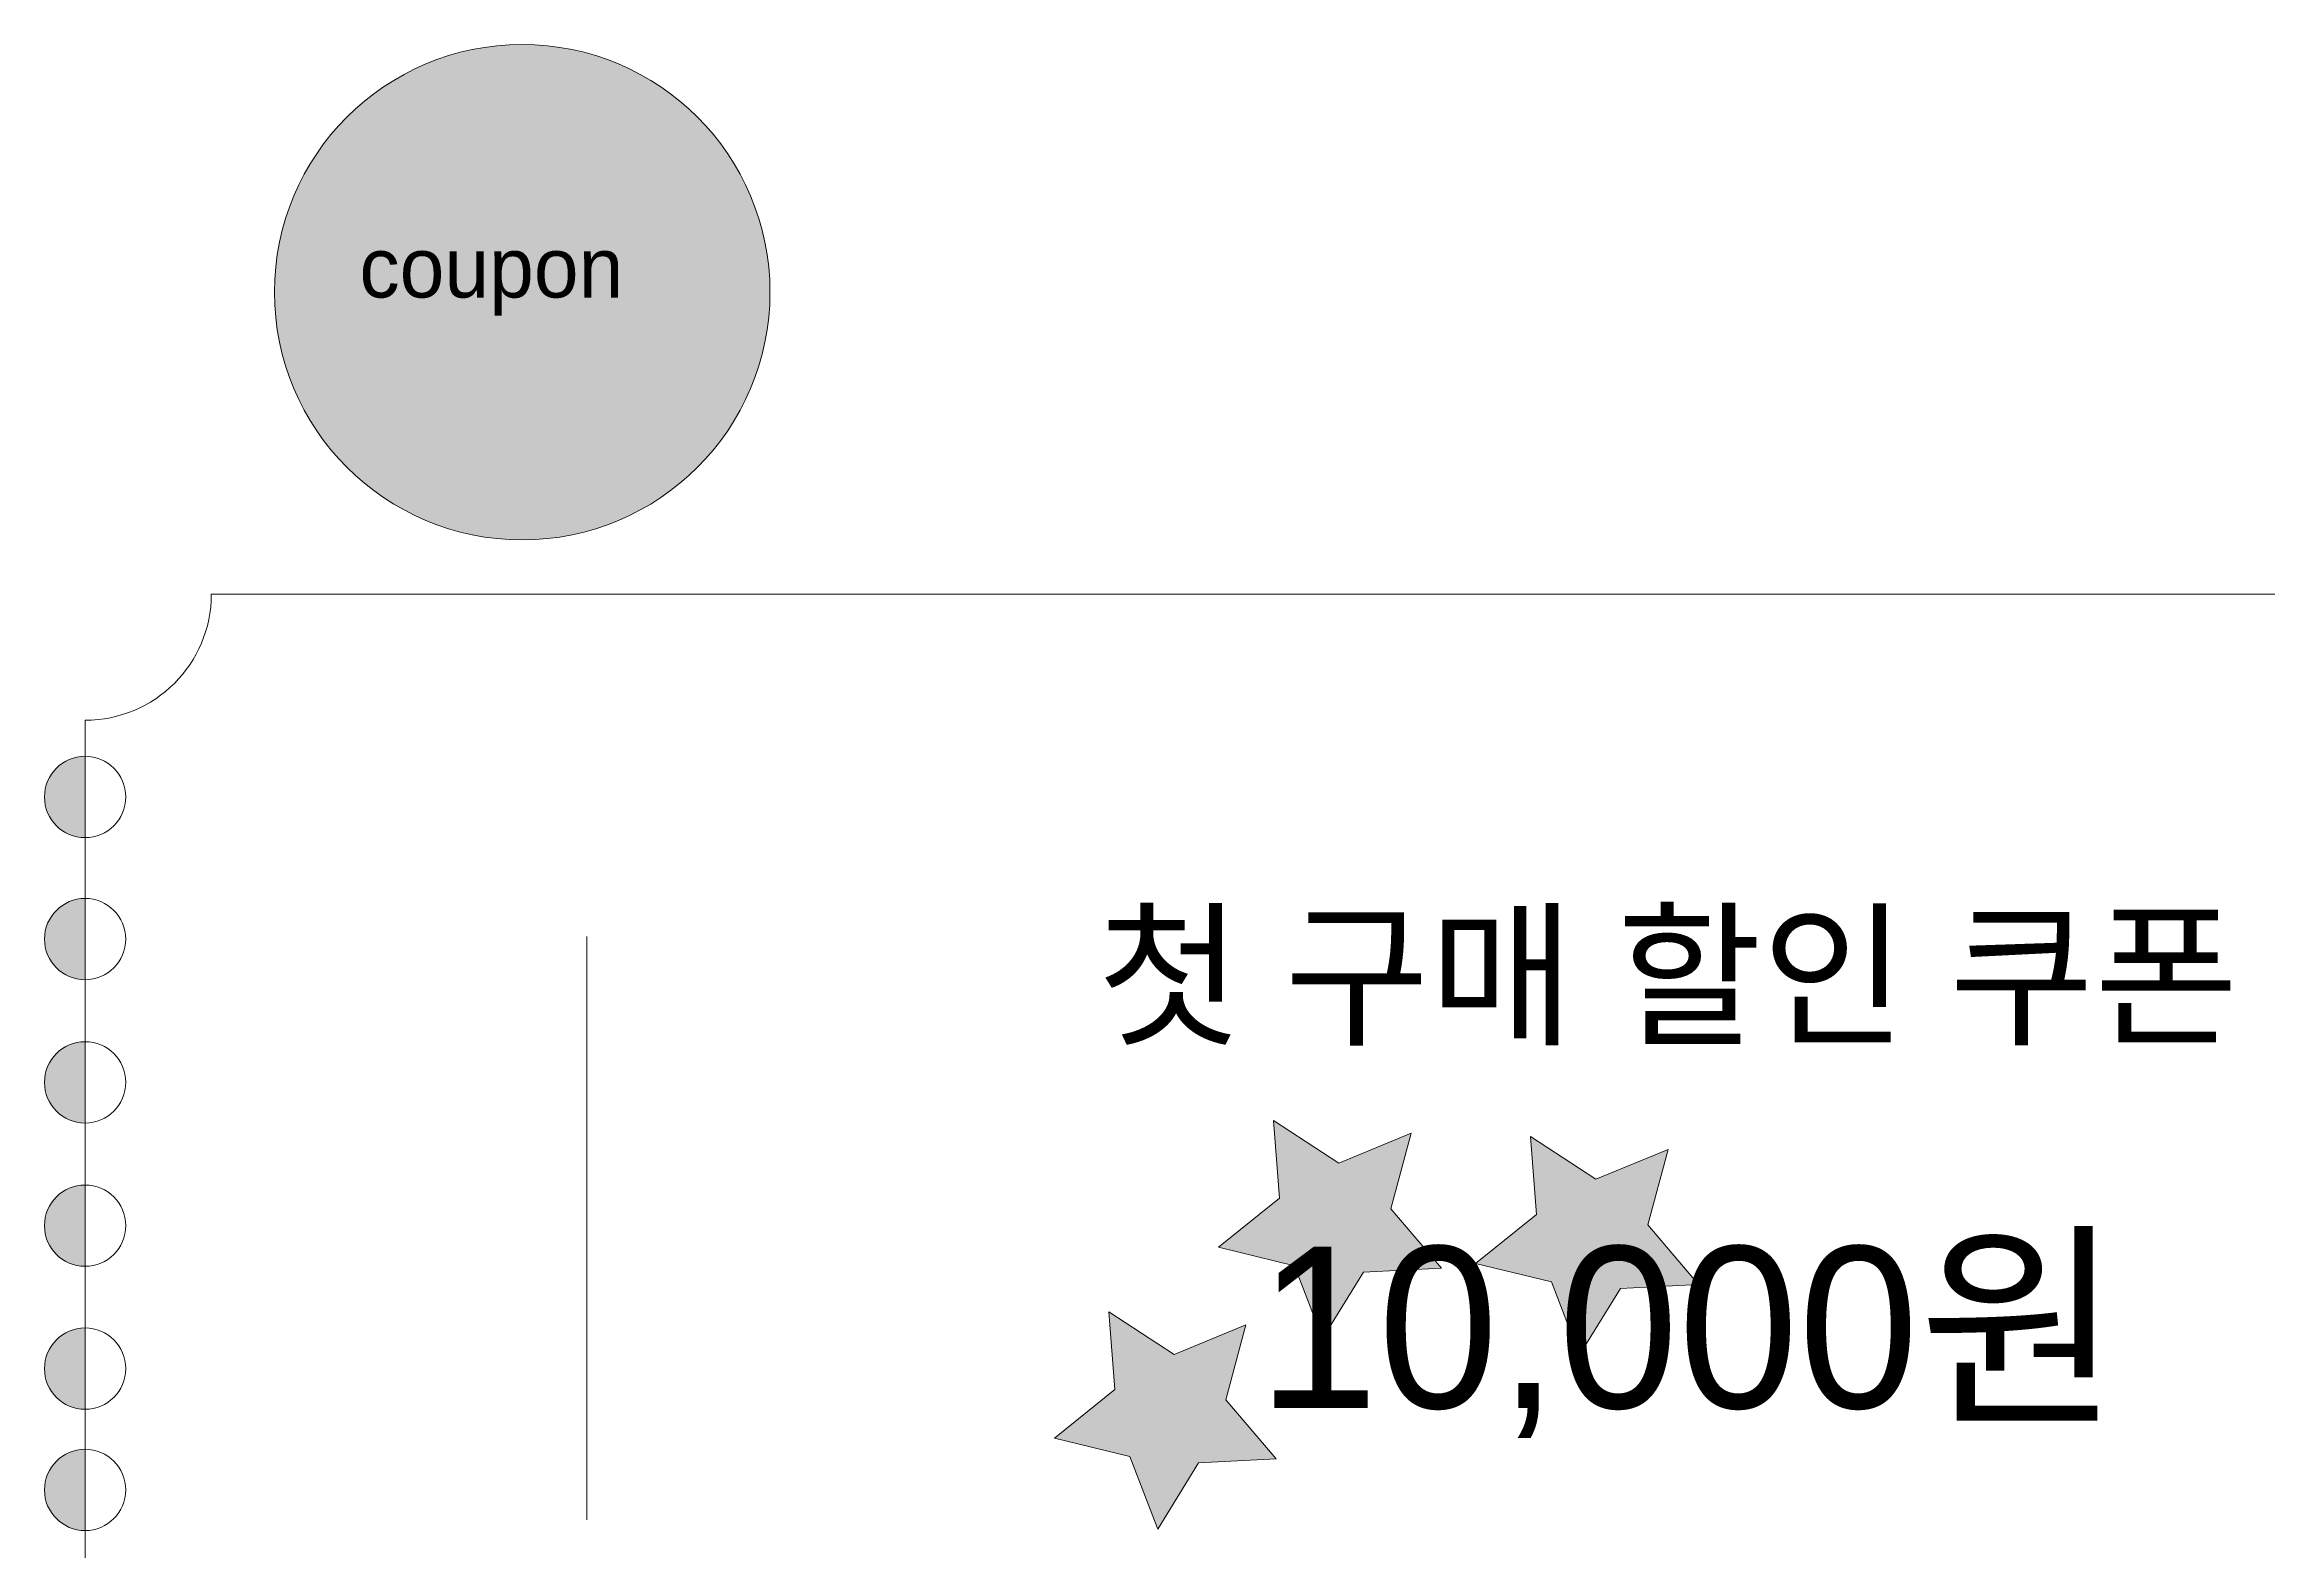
# Model space of a CAD drawing. Extents: x -4 to 110, y -68 to 4.
# Drawn here: x -1.2 to 67, y -41.9 to 4.3 of the extents above; entities that cross this region are included whole.
import ezdxf

# ---------------------------------------------------------------- set-up
doc = ezdxf.new("R2010")
doc.units = 0
doc.header["$MEASUREMENT"] = 0
doc.layers.add('레이어 1', color=7, linetype='Continuous', lineweight=0)

msp = doc.modelspace()

# ---------------------------------------------------------------- hatches: boundary and pattern name
at = {"layer": '레이어 1', "true_color": 0x231815, "transparency": 33554687}
h = msp.add_hatch(color=250, dxfattribs=at)
h.dxf.hatch_style = 2
edge = h.paths.add_edge_path()
edge.add_arc((13.414, -3.273), 7.605, 0, 360)
at = {"layer": '레이어 1', "true_color": 0xfbe6ef, "transparency": 33554687}
h = msp.add_hatch(color=7, dxfattribs=at)
h.dxf.hatch_style = 2
edge = h.paths.add_edge_path()
edge.add_spline(control_points=[(-1.248, -18.772), (-1.248, -19.462), (-0.689, -20.02), (0, -20.02), (0, -20.02), (0, -17.524), (0, -17.524), (-0.689, -17.524), (-1.248, -18.083), (-1.248, -18.772)], knot_values=[0, 0, 0, 0, 1, 1, 1, 2, 2, 2, 3, 3, 3, 3], degree=3, periodic=0)
h = msp.add_hatch(color=7, dxfattribs=at)
h.dxf.hatch_style = 2
edge = h.paths.add_edge_path()
edge.add_spline(control_points=[(-1.248, -23.136), (-1.248, -23.825), (-0.689, -24.384), (0, -24.384), (0, -24.384), (0, -21.888), (0, -21.888), (-0.689, -21.888), (-1.248, -22.447), (-1.248, -23.136)], knot_values=[0, 0, 0, 0, 1, 1, 1, 2, 2, 2, 3, 3, 3, 3], degree=3, periodic=0)
h = msp.add_hatch(color=7, dxfattribs=at)
h.dxf.hatch_style = 2
edge = h.paths.add_edge_path()
edge.add_spline(control_points=[(-1.248, -27.535), (-1.248, -28.225), (-0.689, -28.783), (0, -28.783), (0, -28.783), (0, -26.287), (0, -26.287), (-0.689, -26.287), (-1.248, -26.846), (-1.248, -27.535)], knot_values=[0, 0, 0, 0, 1, 1, 1, 2, 2, 2, 3, 3, 3, 3], degree=3, periodic=0)
at = {"layer": '레이어 1', "true_color": 0xfffcd3, "transparency": 33554687}
h = msp.add_hatch(color=7, dxfattribs=at)
h.dxf.hatch_style = 2
h.paths.add_polyline_path([(41.624, -33.241), (39.23, -33.362), (37.973, -35.404), (37.117, -33.164), (34.788, -32.6), (36.653, -31.094), (36.47, -28.704), (38.478, -30.012), (40.695, -29.1), (40.071, -31.414)])
h = msp.add_hatch(color=7, dxfattribs=at)
h.dxf.hatch_style = 2
h.paths.add_polyline_path([(49.513, -33.738), (47.118, -33.86), (45.862, -35.901), (45.006, -33.662), (42.676, -33.097), (44.541, -31.591), (44.359, -29.201), (46.367, -30.51), (48.584, -29.597), (47.96, -31.912)])
at = {"layer": '레이어 1', "true_color": 0xfbe6ef, "transparency": 33554687}
h = msp.add_hatch(color=7, dxfattribs=at)
h.dxf.hatch_style = 2
edge = h.paths.add_edge_path()
edge.add_spline(control_points=[(-1.248, -31.935), (-1.248, -32.624), (-0.689, -33.183), (0, -33.183), (0, -33.183), (0, -30.687), (0, -30.687), (-0.689, -30.687), (-1.248, -31.245), (-1.248, -31.935)], knot_values=[0, 0, 0, 0, 1, 1, 1, 2, 2, 2, 3, 3, 3, 3], degree=3, periodic=0)
at = {"layer": '레이어 1', "true_color": 0xfffcd3, "transparency": 33554687}
h = msp.add_hatch(color=7, dxfattribs=at)
h.dxf.hatch_style = 2
h.paths.add_polyline_path([(36.551, -39.099), (34.169, -39.22), (32.918, -41.252), (32.067, -39.023), (29.748, -38.461), (31.604, -36.963), (31.422, -34.584), (33.421, -35.887), (35.627, -34.978), (35.006, -37.282)])
at = {"layer": '레이어 1', "true_color": 0xfbe6ef, "transparency": 33554687}
h = msp.add_hatch(color=7, dxfattribs=at)
h.dxf.hatch_style = 2
edge = h.paths.add_edge_path()
edge.add_spline(control_points=[(-1.248, -36.325), (-1.248, -37.014), (-0.689, -37.573), (0, -37.573), (0, -37.573), (0, -35.077), (0, -35.077), (-0.689, -35.077), (-1.248, -35.635), (-1.248, -36.325)], knot_values=[0, 0, 0, 0, 1, 1, 1, 2, 2, 2, 3, 3, 3, 3], degree=3, periodic=0)
h = msp.add_hatch(color=7, dxfattribs=at)
h.dxf.hatch_style = 2
edge = h.paths.add_edge_path()
edge.add_spline(control_points=[(-1.248, -40.049), (-1.248, -40.738), (-0.689, -41.297), (0, -41.297), (0, -41.297), (0, -38.801), (0, -38.801), (-0.689, -38.801), (-1.248, -39.36), (-1.248, -40.049)], knot_values=[0, 0, 0, 0, 1, 1, 1, 2, 2, 2, 3, 3, 3, 3], degree=3, periodic=0)

# ---------------------------------------------------------------- linework, layer by layer
at = {"layer": '레이어 1', "color": 250, "lineweight": 9, "true_color": 0x231815}
msp.add_line((15.4, -23.06), (15.4, -40.972), dxfattribs=at)
at = {"layer": '레이어 1'}
for points in [[(41.624, -33.241), (39.23, -33.362), (37.973, -35.404), (37.117, -33.164), (34.788, -32.6), (36.653, -31.094), (36.47, -28.704), (38.478, -30.012), (40.695, -29.1), (40.071, -31.414)], [(49.513, -33.738), (47.118, -33.86), (45.862, -35.901), (45.006, -33.662), (42.676, -33.097), (44.541, -31.591), (44.359, -29.201), (46.367, -30.51), (48.584, -29.597), (47.96, -31.912)], [(36.551, -39.099), (34.169, -39.22), (32.918, -41.252), (32.067, -39.023), (29.748, -38.461), (31.604, -36.963), (31.422, -34.584), (33.421, -35.887), (35.627, -34.978), (35.006, -37.282)]]:
    msp.add_lwpolyline(points, close=True, dxfattribs=at)
msp.add_circle((13.414, -3.273), 7.605, dxfattribs=at)
at = {"layer": '레이어 1', "color": 250, "lineweight": 9, "true_color": 0x231815}
for points, knots in [([(100.19, -17.606), (100.19, -17.606), (100.19, -16.418), (100.19, -16.418), (98.051, -16.418), (96.317, -14.684), (96.317, -12.545), (96.317, -12.545), (3.873, -12.545), (3.873, -12.545), (3.873, -14.684), (2.139, -16.418), (0, -16.418), (0, -16.418), (0, -17.524), (0, -17.524), (0.689, -17.524), (1.248, -18.083), (1.248, -18.772), (1.248, -19.462), (0.689, -20.02), (0, -20.02), (0, -20.02), (0, -21.888), (0, -21.888), (0.689, -21.888), (1.248, -22.447), (1.248, -23.136), (1.248, -23.825), (0.689, -24.384), (0, -24.384), (0, -24.384), (0, -26.287), (0, -26.287), (0.689, -26.287), (1.248, -26.846), (1.248, -27.535), (1.248, -28.225), (0.689, -28.783), (0, -28.783), (0, -28.783), (0, -30.687), (0, -30.687), (0.689, -30.687), (1.248, -31.245), (1.248, -31.935), (1.248, -32.624), (0.689, -33.183), (0, -33.183), (0, -33.183), (0, -35.077), (0, -35.077), (0.689, -35.077), (1.248, -35.635), (1.248, -36.325), (1.248, -37.014), (0.689, -37.573), (0, -37.573), (0, -37.573), (0, -38.801), (0, -38.801), (0.689, -38.801), (1.248, -39.36), (1.248, -40.049), (1.248, -40.738), (0.689, -41.297), (0, -41.297), (0, -41.297), (0, -42.525), (0, -42.525), (0.689, -42.525), (1.248, -43.084), (1.248, -43.773), (1.248, -44.462), (0.689, -45.021), (0, -45.021), (0, -45.021), (0, -46.127), (0, -46.127), (2.139, -46.127), (3.873, -47.861), (3.873, -50), (3.873, -50.025), (3.866, -50.048), (3.865, -50.073), (3.865, -50.073), (96.317, -50.073), (96.317, -50.073), (96.317, -47.934), (98.051, -46.2), (100.19, -46.2), (100.19, -46.2), (100.19, -45.103), (100.19, -45.103), (99.5, -45.103), (98.942, -44.544), (98.942, -43.855), (98.942, -43.165), (99.5, -42.606), (100.19, -42.606), (100.19, -42.606), (100.19, -41.378), (100.19, -41.378), (99.5, -41.378), (98.942, -40.82), (98.942, -40.13), (98.942, -39.441), (99.5, -38.882), (100.19, -38.882), (100.19, -38.882), (100.19, -37.654), (100.19, -37.654), (99.5, -37.654), (98.942, -37.095), (98.942, -36.406), (98.942, -35.717), (99.5, -35.158), (100.19, -35.158), (100.19, -35.158), (100.19, -33.264), (100.19, -33.264), (99.5, -33.264), (98.942, -32.705), (98.942, -32.016), (98.942, -31.327), (99.5, -30.768), (100.19, -30.768), (100.19, -30.768), (100.19, -28.865), (100.19, -28.865), (99.5, -28.865), (98.942, -28.306), (98.942, -27.617), (98.942, -26.927), (99.5, -26.369), (100.19, -26.369), (100.19, -26.369), (100.19, -24.465), (100.19, -24.465), (99.5, -24.465), (98.942, -23.907), (98.942, -23.217), (98.942, -22.528), (99.5, -21.969), (100.19, -21.969), (100.19, -21.969), (100.19, -20.102), (100.19, -20.102), (99.5, -20.102), (98.942, -19.543), (98.942, -18.854), (98.942, -18.164), (99.5, -17.606), (100.19, -17.606)], [0, 0, 0, 0, 1, 1, 1, 2, 2, 2, 3, 3, 3, 4, 4, 4, 5, 5, 5, 6, 6, 6, 7, 7, 7, 8, 8, 8, 9, 9, 9, 10, 10, 10, 11, 11, 11, 12, 12, 12, 13, 13, 13, 14, 14, 14, 15, 15, 15, 16, 16, 16, 17, 17, 17, 18, 18, 18, 19, 19, 19, 20, 20, 20, 21, 21, 21, 22, 22, 22, 23, 23, 23, 24, 24, 24, 25, 25, 25, 26, 26, 26, 27, 27, 27, 28, 28, 28, 29, 29, 29, 30, 30, 30, 31, 31, 31, 32, 32, 32, 33, 33, 33, 34, 34, 34, 35, 35, 35, 36, 36, 36, 37, 37, 37, 38, 38, 38, 39, 39, 39, 40, 40, 40, 41, 41, 41, 42, 42, 42, 43, 43, 43, 44, 44, 44, 45, 45, 45, 46, 46, 46, 47, 47, 47, 48, 48, 48, 49, 49, 49, 50, 50, 50, 51, 51, 51, 51]), ([(-1.248, -18.772), (-1.248, -19.462), (-0.689, -20.02), (0, -20.02), (0, -20.02), (0, -17.524), (0, -17.524), (-0.689, -17.524), (-1.248, -18.083), (-1.248, -18.772)], [0, 0, 0, 0, 1, 1, 1, 2, 2, 2, 3, 3, 3, 3]), ([(-1.248, -23.136), (-1.248, -23.825), (-0.689, -24.384), (0, -24.384), (0, -24.384), (0, -21.888), (0, -21.888), (-0.689, -21.888), (-1.248, -22.447), (-1.248, -23.136)], [0, 0, 0, 0, 1, 1, 1, 2, 2, 2, 3, 3, 3, 3]), ([(-1.248, -27.535), (-1.248, -28.225), (-0.689, -28.783), (0, -28.783), (0, -28.783), (0, -26.287), (0, -26.287), (-0.689, -26.287), (-1.248, -26.846), (-1.248, -27.535)], [0, 0, 0, 0, 1, 1, 1, 2, 2, 2, 3, 3, 3, 3]), ([(-1.248, -31.935), (-1.248, -32.624), (-0.689, -33.183), (0, -33.183), (0, -33.183), (0, -30.687), (0, -30.687), (-0.689, -30.687), (-1.248, -31.245), (-1.248, -31.935)], [0, 0, 0, 0, 1, 1, 1, 2, 2, 2, 3, 3, 3, 3]), ([(-1.248, -36.325), (-1.248, -37.014), (-0.689, -37.573), (0, -37.573), (0, -37.573), (0, -35.077), (0, -35.077), (-0.689, -35.077), (-1.248, -35.635), (-1.248, -36.325)], [0, 0, 0, 0, 1, 1, 1, 2, 2, 2, 3, 3, 3, 3]), ([(-1.248, -40.049), (-1.248, -40.738), (-0.689, -41.297), (0, -41.297), (0, -41.297), (0, -38.801), (0, -38.801), (-0.689, -38.801), (-1.248, -39.36), (-1.248, -40.049)], [0, 0, 0, 0, 1, 1, 1, 2, 2, 2, 3, 3, 3, 3])]:
    msp.add_open_spline(points, degree=3, knots=knots, dxfattribs=at)

# ---------------------------------------------------------------- texts
at = {"layer": '레이어 1', "char_height": 0.2, "attachment_point": 7}
for s, insert in [('\\C7;\\c16777215;\\FAdobe Myungjo Std M|b0|i0|c129;\\H1.846285;\\W1.000000;coupon', (8.418, -3.993)), ('\\C250;\\c1382435;\\FAdobe Myungjo Std M|b0|i0|c129;\\H3.540000;\\W1.000000;첫 구매 할인 쿠폰', (31.054, -26.406)), ('\\C250;\\c1382435;\\FAdobe Myungjo Std M|b0|i0|c129;\\H4.956000;\\W1.000000;10,000원', (35.997, -38.454))]:
    msp.add_mtext(s, dxfattribs=dict(at, insert=insert))

doc.saveas('drawing.dxf')
